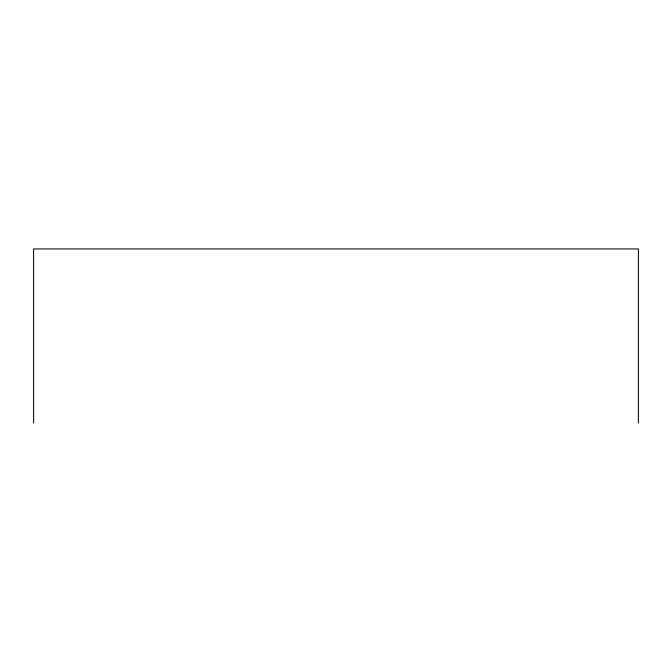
<?xml version="1.0" encoding="UTF-8"?>
<svg xmlns="http://www.w3.org/2000/svg" width="672" height="672" viewBox="0 0 672 672"><rect width="100%" height="100%" fill="white"/><g stroke="black" fill="none" stroke-linecap="round" stroke-linejoin="round"><path stroke-width="1.01" d="M638.4 423.066L638.4 248.934L33.6 248.934L33.6 423.066"/></g></svg>
